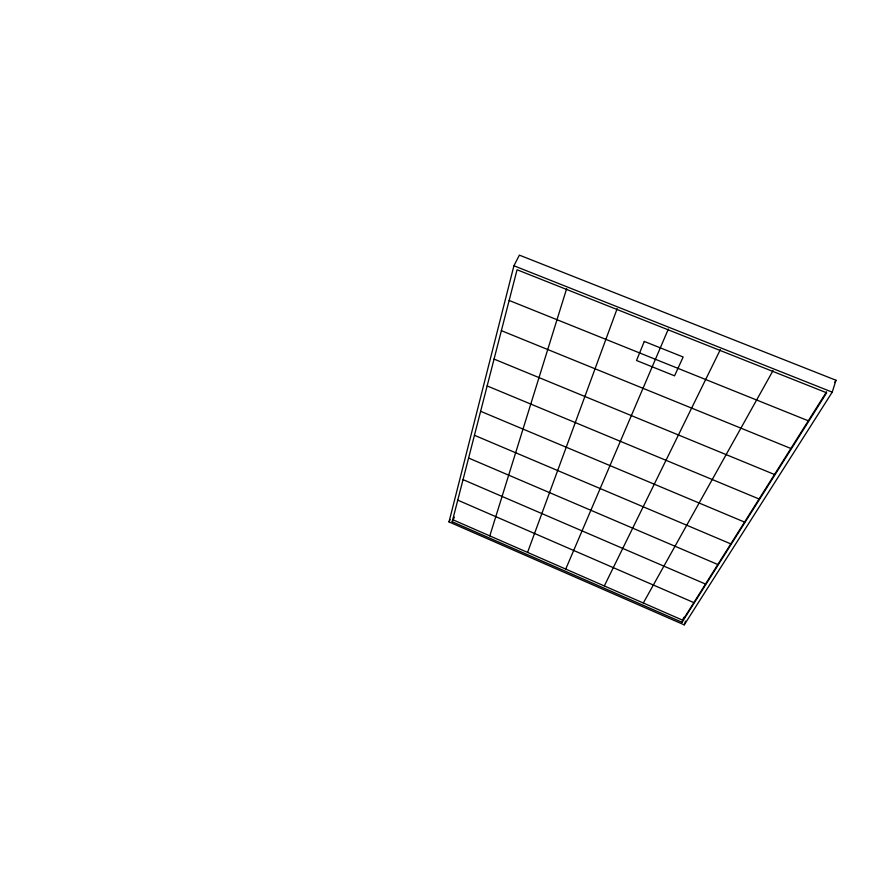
<?xml version="1.0" encoding="UTF-8"?>
<svg xmlns="http://www.w3.org/2000/svg" width="880" height="880" viewBox="0 0 880 880"><rect width="100%" height="100%" fill="white"/><g stroke="black" fill="none" stroke-linecap="round" stroke-linejoin="round"><path stroke-width="1.32" d="M449.02 521.917L513.92 265.76L519.387 255.134L836 380.259L832.227 392.139L684.233 624.866L449.02 521.917L450.12 519.629M452.199 521.73L517.055 269.753L826.661 392.799L682.033 622.27L452.199 521.73L454.399 517.143M489.808 535.887L566.665 288.618M682.033 622.27L683.782 617.309M684.233 624.866L685.542 621.148M527.571 552.398L617.155 308.671M565.73 569.074L668.36 329.021M604.318 585.948L720.346 349.613M643.324 602.998L773.058 370.557M826.551 391.809L682.759 620.235L452.705 519.673M834.537 382.58L836 380.259M513.92 265.76L832.227 392.139M509.124 300.443L808.302 420.794M501.358 330.649L790.878 448.492M494.032 359.084L774.499 474.507M487.135 385.924L759.077 498.993M480.601 411.279L744.546 522.082M474.43 435.281L730.818 543.895M468.578 458.029L717.827 564.52M463.023 479.622L705.529 584.067M457.732 500.137L693.858 602.613M644.292 341.44L636.526 360.481L674.564 375.826L683.144 356.994L644.292 341.44"/></g></svg>
